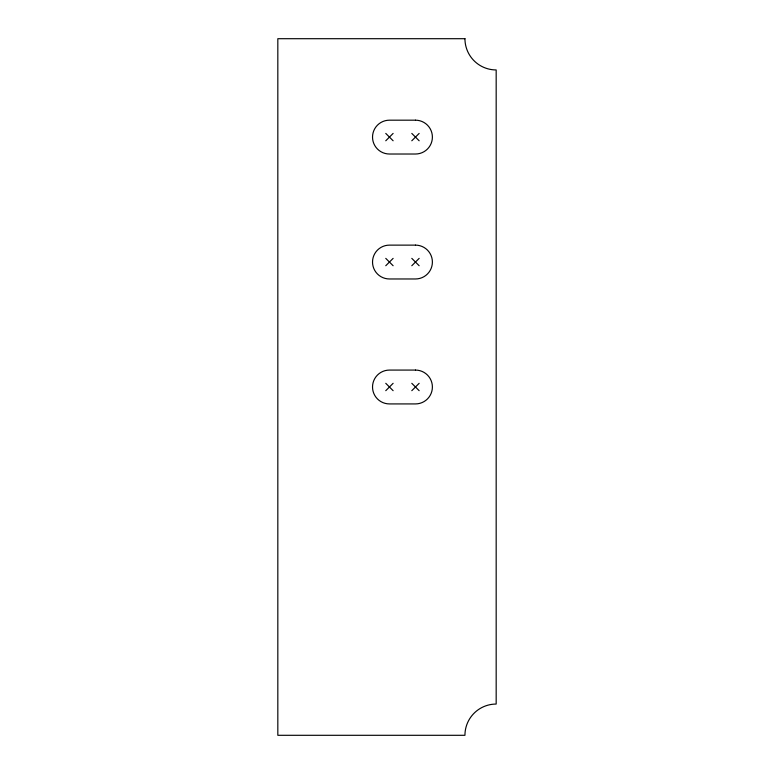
<?xml version="1.0" encoding="UTF-8"?>
<svg xmlns="http://www.w3.org/2000/svg" width="774" height="774" viewBox="0 0 774 774"><rect width="100%" height="100%" fill="white"/><g stroke="black" fill="none" stroke-linecap="round" stroke-linejoin="round"><path stroke-width="1.16" d="M385.762 140.781L393.124 133.418M411.797 140.781L419.16 133.418M385.762 265.734L393.124 258.371M411.797 265.734L419.16 258.371M385.762 390.686L393.124 383.314M411.797 390.686L419.16 383.314M411.797 133.418L419.16 140.781M385.762 133.418L393.124 140.781M411.797 258.371L419.16 265.734M385.762 258.371L393.124 265.734M411.797 383.314L419.16 390.686M385.762 383.314L393.124 390.686M464.942 38.7L277.827 38.7L277.827 735.3L464.942 735.3A31.241 31.241 0 0 1 496.173 704.059L496.173 69.941A31.241 31.241 0 0 1 464.942 38.7M415.474 120.183L389.448 120.183A16.922 16.922 0 0 0 372.526 137.095A16.922 16.922 0 0 0 389.448 154.016L415.474 154.016A16.922 16.922 0 0 0 432.395 137.095A16.922 16.922 0 0 0 415.474 120.183M415.474 245.126L389.448 245.126A16.922 16.922 0 0 0 372.526 262.047A16.922 16.922 0 0 0 389.448 278.969L415.474 278.969A16.922 16.922 0 0 0 432.395 262.047A16.922 16.922 0 0 0 415.474 245.126M415.474 370.078L389.448 370.078A16.922 16.922 0 0 0 372.526 387A16.922 16.922 0 0 0 389.448 403.922L415.474 403.922A16.922 16.922 0 0 0 432.395 387A16.922 16.922 0 0 0 415.474 370.078"/></g></svg>
